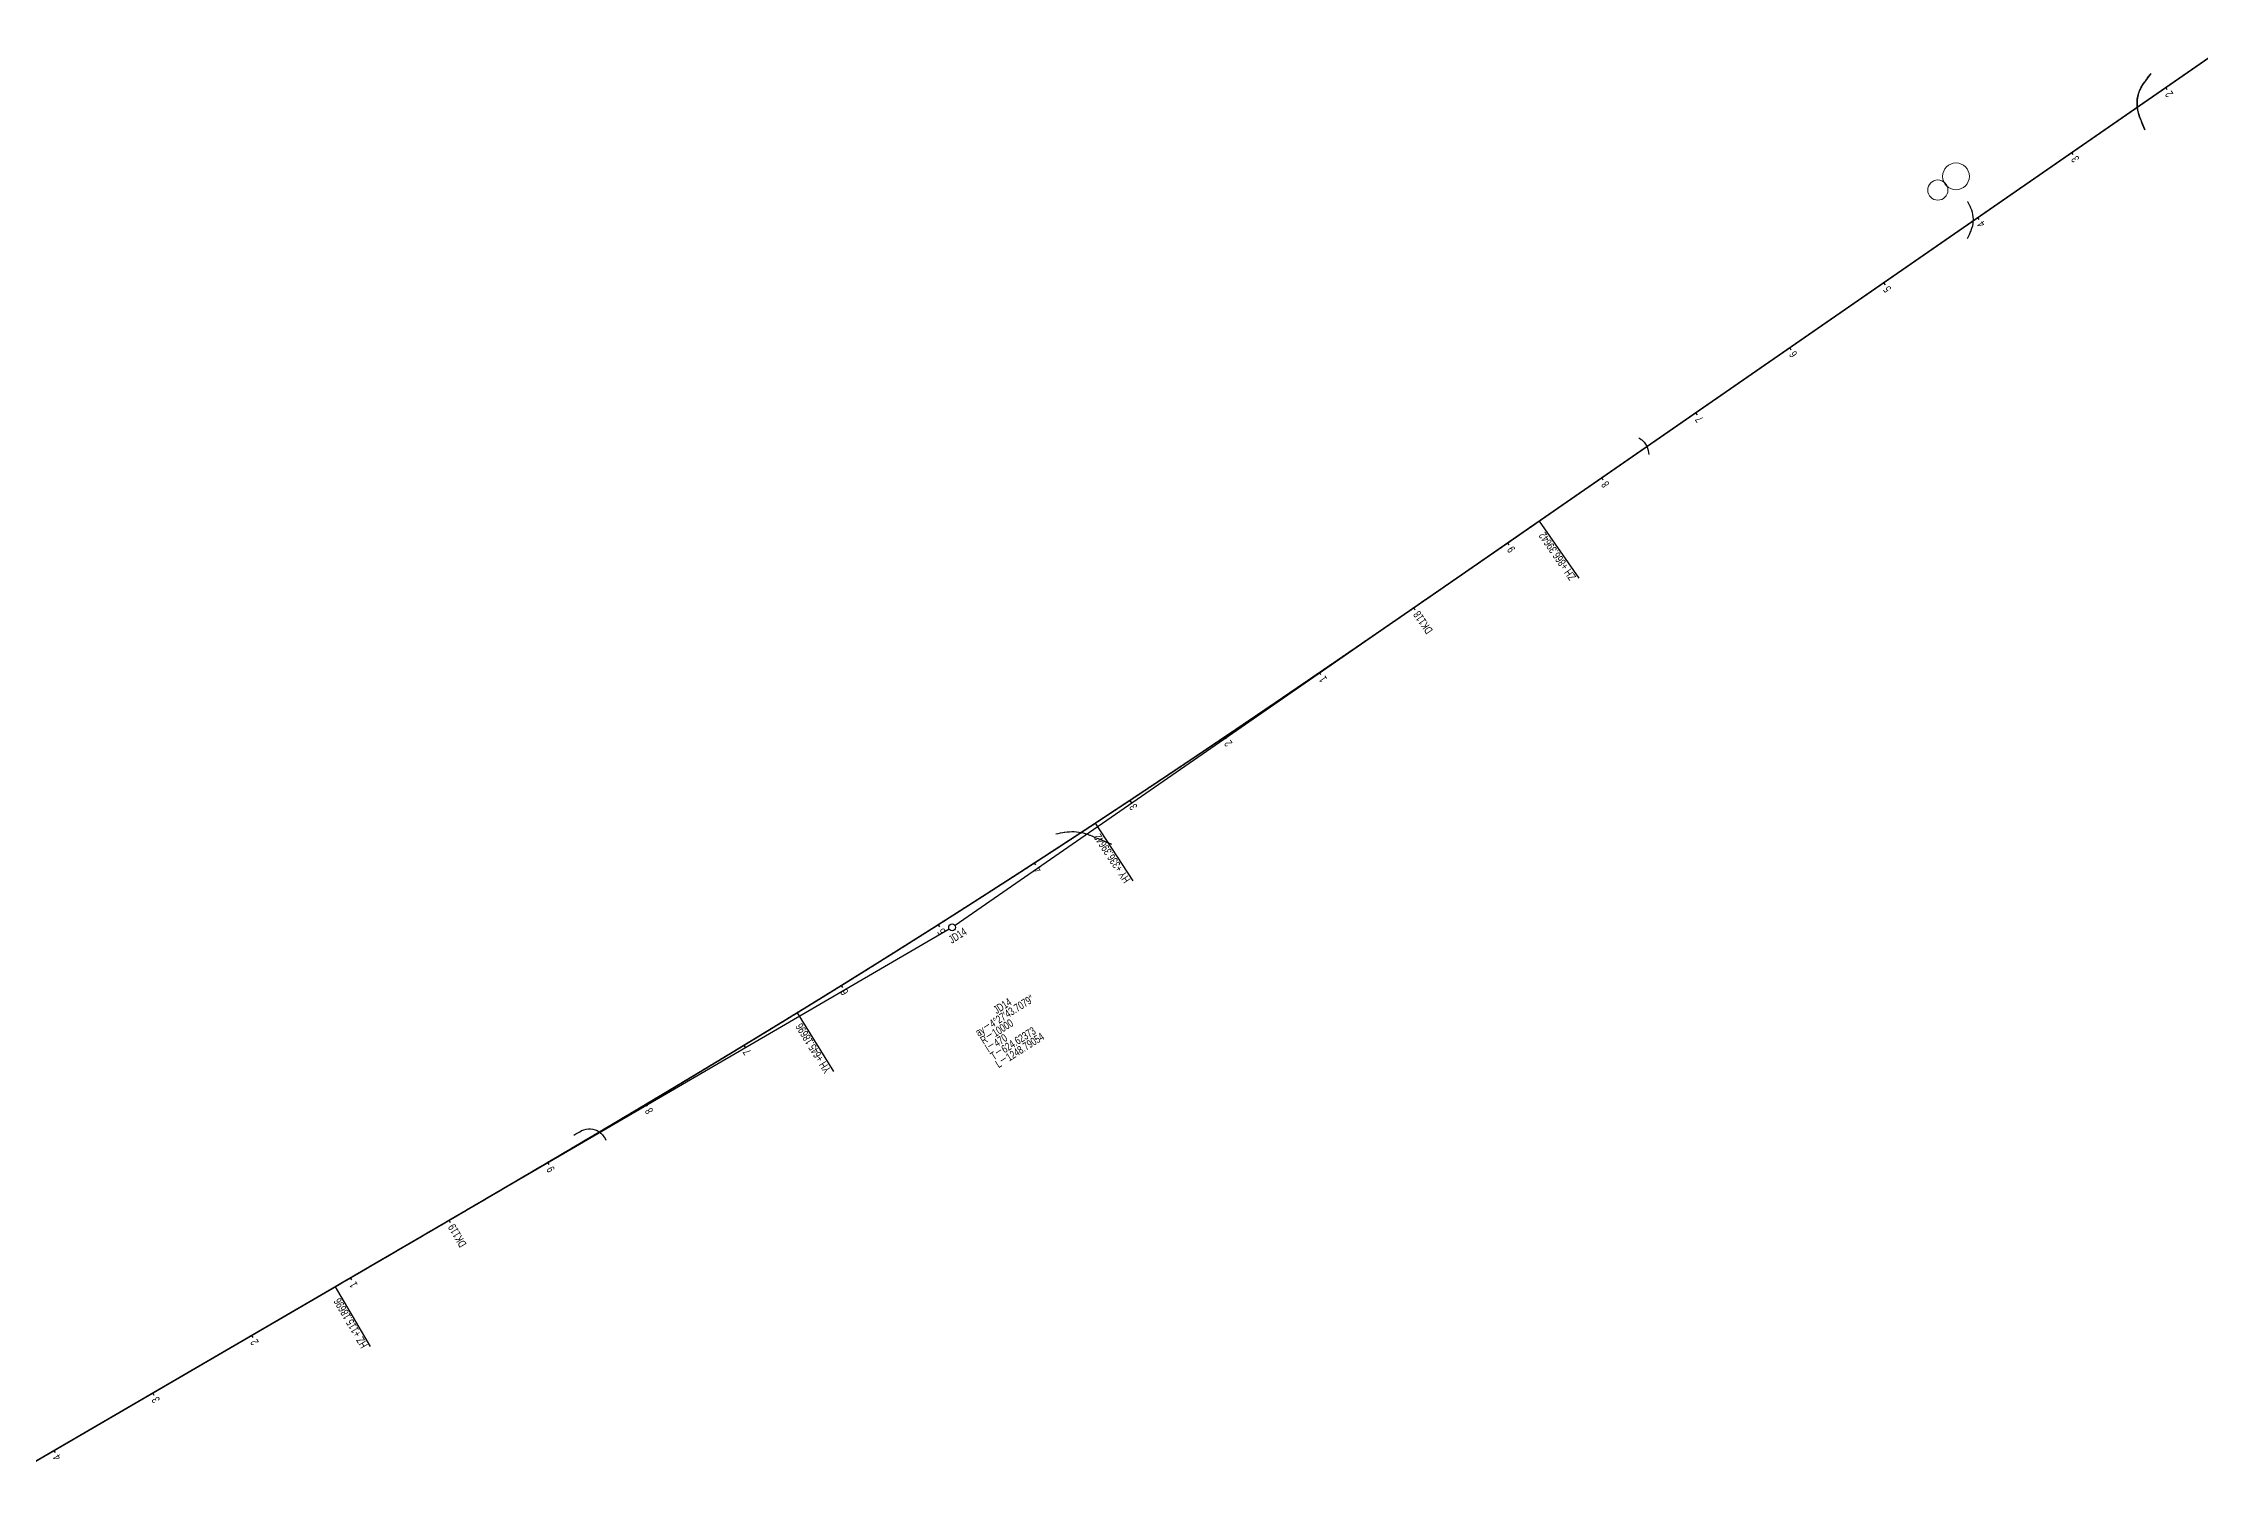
# Model space of a CAD drawing. Header units: millimetres. Extents: x 497834 to 621495, y 3353175 to 3430424.
# Drawn here: x 565589 to 567477, y 3390364 to 3391633 of the extents above; entities that cross this region are included whole.
import ezdxf

# ---------------------------------------------------------------- set-up
doc = ezdxf.new("R2010")
doc.units = ezdxf.units.MM
for name, color, linetype in [('DK改路中线', 7, 'Continuous'), ('dl3', 7, 'Continuous'), ('房屋圆', 7, 'Continuous'), ('沪乍杭打线-0.0-200.8段-施工系转设计系成果-2000坐标系-左线_中线_交点', 7, 'Continuous'), ('沪乍杭打线-0.0-200.8段-施工系转设计系成果-2000坐标系-左线_五大桩', 7, 'Continuous'), ('沪乍杭打线-0.0-200.8段-施工系转设计系成果-2000坐标系-左线_曲线资料', 7, 'Continuous'), ('沪乍杭打线-0.0-200.8段-施工系转设计系成果-2000坐标系-左线_里程', 7, 'Continuous')]:
    doc.layers.add(name, color=color, linetype=linetype)
doc.styles.add('PM_LC', font='slromans.shx', dxfattribs={"width": 0.75, "bigfont": 'hztxt.shx'})
doc.styles.add('PM_QX', font='slromans.shx', dxfattribs={"width": 0.75, "bigfont": 'hztxt.shx'})

msp = doc.modelspace()

# ---------------------------------------------------------------- linework, layer by layer
at = {"layer": 'DK改路中线', "color": 3, "linetype": 'Continuous', "ltscale": 2, "flags": 128}
msp.add_lwpolyline([(567427.2, 3391597.5), (567428, 3391598.6), (567428.4, 3391599.2), (567429.1, 3391600.2), (567429.5, 3391600.8), (567430.3, 3391601.8), (567430.7, 3391602.4), (567431.5, 3391603.5), (567431.9, 3391604), (567432.7, 3391605.1), (567433.1, 3391605.6), (567433.5, 3391606.1), (567427.2, 3391597.5, 0.256029), (567426.8, 3391597), (567426.3, 3391596.3), (567425.7, 3391595.3), (567425.3, 3391594.6), (567424.7, 3391593.6), (567424.4, 3391592.9), (567423.9, 3391591.8), (567423.6, 3391591), (567423.1, 3391589.9), (567422.9, 3391589.2), (567422.5, 3391588), (567422.3, 3391587.2), (567422, 3391586.1), (567421.9, 3391585.3), (567421.7, 3391584.1), (567421.6, 3391583.3), (567421.5, 3391582.1), (567421.4, 3391581.3), (567421.4, 3391580.1), (567421.4, 3391579.3), (567421.4, 3391578.1), (567421.5, 3391577.3), (567421.6, 3391576.1), (567421.7, 3391575.3), (567421.9, 3391574.1), (567422.1, 3391573.4), (567422.4, 3391572.2), (567422.6, 3391571.4), (567422.9, 3391570.3), (567423.2, 3391569.5), (567423.4, 3391569, -0.256029)], format="xyb", close=True, dxfattribs=at)
msp.add_lwpolyline([(567428.2, 3391556.8), (567428.1, 3391556.9), (567427.4, 3391558.6), (567427.4, 3391558.8), (567426.7, 3391560.5), (567426.6, 3391560.6), (567426, 3391562.4), (567425.9, 3391562.5), (567425.3, 3391564.2), (567425.2, 3391564.4), (567424.5, 3391566.1), (567424.5, 3391566.2), (567423.8, 3391568), (567423.7, 3391568.1), (567423.4, 3391569)], close=True, dxfattribs=at)
for points in [[(567273, 3391461.8), (567273.9, 3391463.6), (567274.7, 3391465.4), (567275.5, 3391467.2), (567275.9, 3391467.9, 0.233934), (567276.4, 3391469), (567277, 3391470.9), (567277.6, 3391472.8), (567277.9, 3391474.8), (567278.1, 3391476.8), (567278.2, 3391478.8), (567278.1, 3391480.8), (567277.8, 3391482.8), (567277.4, 3391484.7), (567276.8, 3391486.6), (567276.1, 3391488.5), (567275.3, 3391490.1), (567275.2, 3391490.3), (567274.3, 3391492.1), (567273.3, 3391493.8), (567273.1, 3391494.3)], [(566985.5, 3391287.3), (566987.2, 3391286.2), (566987.3, 3391286.1, -0.201457), (566988.8, 3391285), (566990.2, 3391283.5), (566991.4, 3391282), (566992.4, 3391280.2), (566993.1, 3391278.4), (566993.6, 3391276.4), (566993.6, 3391276.4), (566994, 3391274.5), (566994.3, 3391272.7)], [(566475.5, 3390941), (566477.5, 3390941.3), (566479.5, 3390941.7), (566481.4, 3390942), (566482.7, 3390942.3, -0.145395), (566483.4, 3390942.4), (566485.4, 3390942.7), (566487.4, 3390942.8), (566489.4, 3390942.9), (566491.4, 3390942.9), (566493.4, 3390942.8), (566495.4, 3390942.5), (566497.3, 3390942.2), (566499.3, 3390941.8), (566501.2, 3390941.3), (566503.1, 3390940.6), (566505, 3390939.9), (566505.4, 3390939.8), (566506.8, 3390939.2), (566508.7, 3390938.4), (566510.5, 3390937.6), (566512.4, 3390936.8), (566514.2, 3390936.1), (566516.1, 3390935.3), (566517.9, 3390934.5), (566519.8, 3390933.7), (566521.6, 3390933), (566523.4, 3390932.2), (566524.1, 3390931.9)], [(566053.7, 3390677.4), (566055.4, 3390678.4), (566057.2, 3390679.4), (566058.9, 3390680.3), (566060.1, 3390681, -0.405577), (566060.7, 3390681.3), (566062.5, 3390682.1), (566064.4, 3390682.6), (566066.4, 3390682.9), (566068.4, 3390682.9), (566070.4, 3390682.6), (566072.3, 3390682.1), (566074.2, 3390681.3), (566075.9, 3390680.3), (566077.4, 3390679.1), (566078.8, 3390677.6), (566080, 3390676), (566080.3, 3390675.6), (566081.1, 3390674.3), (566081.8, 3390673)]]:
    msp.add_lwpolyline(points, format="xyb", dxfattribs=at)
at = {"layer": 'dl3', "color": 3, "linetype": 'Continuous', "ltscale": 2, "const_width": 1.4, "flags": 128}
msp.add_lwpolyline([(567501.7, 3391632), (566898.4, 3391214.6), (566897.5, 3391214), (566896.7, 3391213.4), (566895.9, 3391212.9), (566895.1, 3391212.3), (566894.3, 3391211.7), (566893.4, 3391211.1), (566892.6, 3391210.6), (566891.8, 3391210), (566891, 3391209.4), (566890.1, 3391208.9), (566889.3, 3391208.3), (566888.5, 3391207.7), (566887.7, 3391207.2), (566886.9, 3391206.6), (566886, 3391206), (566885.2, 3391205.5), (566884.4, 3391204.9), (566883.6, 3391204.3), (566882.7, 3391203.7), (566881.9, 3391203.2), (566881.1, 3391202.6), (566880.3, 3391202), (566879.5, 3391201.5), (566878.6, 3391200.9), (566877.8, 3391200.3), (566877, 3391199.8), (566876.2, 3391199.2), (566875.3, 3391198.6), (566874.5, 3391198.1), (566873.7, 3391197.5), (566872.9, 3391196.9), (566872.1, 3391196.3), (566871.2, 3391195.8), (566870.4, 3391195.2), (566869.6, 3391194.6), (566868.8, 3391194.1), (566867.9, 3391193.5), (566867.1, 3391192.9), (566866.3, 3391192.4), (566865.5, 3391191.8), (566864.7, 3391191.2), (566863.8, 3391190.7), (566863, 3391190.1), (566862.2, 3391189.5), (566861.4, 3391189), (566860.5, 3391188.4), (566859.7, 3391187.8), (566858.9, 3391187.2), (566858.1, 3391186.7), (566857.3, 3391186.1), (566856.4, 3391185.5), (566855.6, 3391185), (566854.8, 3391184.4), (566854, 3391183.8), (566853.1, 3391183.3), (566852.3, 3391182.7), (566851.5, 3391182.1), (566850.7, 3391181.6), (566849.9, 3391181), (566849, 3391180.4), (566848.2, 3391179.9), (566847.4, 3391179.3), (566846.6, 3391178.7), (566845.7, 3391178.1), (566844.9, 3391177.6), (566844.1, 3391177), (566843.3, 3391176.4), (566842.4, 3391175.9), (566841.6, 3391175.3), (566840.8, 3391174.7), (566840, 3391174.2), (566839.2, 3391173.6), (566838.3, 3391173), (566837.5, 3391172.5), (566836.7, 3391171.9), (566835.9, 3391171.3), (566835, 3391170.8), (566834.2, 3391170.2), (566833.4, 3391169.6), (566832.6, 3391169.1), (566831.8, 3391168.5), (566830.9, 3391167.9), (566830.1, 3391167.3), (566829.3, 3391166.8), (566828.5, 3391166.2), (566827.6, 3391165.6), (566826.8, 3391165.1), (566826, 3391164.5), (566825.2, 3391163.9), (566824.3, 3391163.4), (566823.5, 3391162.8), (566822.7, 3391162.2), (566821.9, 3391161.7), (566821.1, 3391161.1), (566820.2, 3391160.5), (566819.4, 3391160), (566818.6, 3391159.4), (566817.8, 3391158.8), (566816.9, 3391158.3), (566816.1, 3391157.7), (566815.3, 3391157.1), (566814.5, 3391156.5), (566813.7, 3391156), (566812.8, 3391155.4), (566812, 3391154.8), (566811.2, 3391154.3), (566810.4, 3391153.7), (566809.5, 3391153.1), (566808.7, 3391152.6), (566807.9, 3391152), (566807.1, 3391151.4), (566806.2, 3391150.9), (566805.4, 3391150.3), (566804.6, 3391149.7), (566803.8, 3391149.2), (566803, 3391148.6), (566802.1, 3391148), (566801.3, 3391147.5), (566800.5, 3391146.9), (566799.7, 3391146.3), (566798.8, 3391145.8), (566798, 3391145.2), (566797.2, 3391144.6), (566796.4, 3391144.1), (566795.5, 3391143.5), (566794.7, 3391142.9), (566793.9, 3391142.4), (566793.1, 3391141.8), (566792.2, 3391141.2), (566791.4, 3391140.6), (566790.6, 3391140.1), (566789.8, 3391139.5), (566789, 3391138.9), (566788.1, 3391138.4), (566787.3, 3391137.8), (566786.5, 3391137.2), (566785.7, 3391136.7), (566784.8, 3391136.1), (566784, 3391135.5), (566783.2, 3391135), (566782.4, 3391134.4), (566781.5, 3391133.8), (566780.7, 3391133.3), (566779.9, 3391132.7), (566779.1, 3391132.1), (566778.3, 3391131.6), (566777.4, 3391131), (566776.6, 3391130.4), (566775.8, 3391129.9), (566775, 3391129.3), (566774.1, 3391128.7), (566773.3, 3391128.2), (566772.5, 3391127.6), (566771.7, 3391127), (566770.8, 3391126.5), (566770, 3391125.9), (566769.2, 3391125.3), (566768.4, 3391124.8), (566767.5, 3391124.2), (566766.7, 3391123.6), (566765.9, 3391123.1), (566765.1, 3391122.5), (566764.2, 3391121.9), (566763.4, 3391121.4), (566762.6, 3391120.8), (566761.8, 3391120.2), (566761, 3391119.7), (566760.1, 3391119.1), (566759.3, 3391118.5), (566758.5, 3391118), (566757.7, 3391117.4), (566756.8, 3391116.8), (566756, 3391116.3), (566755.2, 3391115.7), (566754.4, 3391115.1), (566753.5, 3391114.6), (566752.7, 3391114), (566751.9, 3391113.4), (566751.1, 3391112.9), (566750.2, 3391112.3), (566749.4, 3391111.7), (566748.6, 3391111.2), (566747.8, 3391110.6), (566746.9, 3391110), (566746.1, 3391109.5), (566745.3, 3391108.9), (566744.5, 3391108.3), (566743.6, 3391107.8), (566742.8, 3391107.2), (566742, 3391106.6), (566741.2, 3391106.1), (566740.3, 3391105.5), (566739.5, 3391104.9), (566738.7, 3391104.4), (566737.9, 3391103.8), (566737, 3391103.2), (566736.2, 3391102.7), (566735.4, 3391102.1), (566734.6, 3391101.6), (566733.7, 3391101), (566732.9, 3391100.4), (566732.1, 3391099.9), (566731.3, 3391099.3), (566730.4, 3391098.7), (566729.6, 3391098.2), (566728.8, 3391097.6), (566728, 3391097), (566727.1, 3391096.5), (566726.3, 3391095.9), (566725.5, 3391095.3), (566724.7, 3391094.8), (566723.8, 3391094.2), (566723, 3391093.6), (566722.2, 3391093.1), (566721.4, 3391092.5), (566720.5, 3391091.9), (566719.7, 3391091.4), (566718.9, 3391090.8), (566718.1, 3391090.2), (566717.2, 3391089.7), (566716.4, 3391089.1), (566715.6, 3391088.6), (566714.8, 3391088), (566713.9, 3391087.4), (566713.1, 3391086.9), (566712.3, 3391086.3), (566711.5, 3391085.7), (566710.6, 3391085.2), (566709.8, 3391084.6), (566709, 3391084), (566708.2, 3391083.5), (566707.3, 3391082.9), (566706.5, 3391082.3), (566705.7, 3391081.8), (566704.9, 3391081.2), (566704, 3391080.7), (566703.2, 3391080.1), (566702.4, 3391079.5), (566701.6, 3391079), (566700.7, 3391078.4), (566699.9, 3391077.8), (566699.1, 3391077.3), (566698.3, 3391076.7), (566697.4, 3391076.1), (566696.6, 3391075.6), (566695.8, 3391075), (566695, 3391074.4), (566694.1, 3391073.9), (566693.3, 3391073.3), (566692.5, 3391072.8), (566691.7, 3391072.2), (566690.8, 3391071.6), (566690, 3391071.1), (566689.2, 3391070.5), (566688.3, 3391069.9), (566687.5, 3391069.4), (566686.7, 3391068.8), (566685.9, 3391068.2), (566685, 3391067.7), (566684.2, 3391067.1), (566683.4, 3391066.6), (566682.6, 3391066), (566681.7, 3391065.4), (566680.9, 3391064.9), (566680.1, 3391064.3), (566679.3, 3391063.7), (566678.4, 3391063.2), (566677.6, 3391062.6), (566676.8, 3391062.1), (566676, 3391061.5), (566675.1, 3391060.9), (566674.3, 3391060.4), (566673.5, 3391059.8), (566672.6, 3391059.2), (566671.8, 3391058.7), (566671, 3391058.1), (566670.2, 3391057.6), (566669.3, 3391057), (566668.5, 3391056.4), (566667.7, 3391055.9), (566666.9, 3391055.3), (566666, 3391054.7), (566665.2, 3391054.2), (566664.4, 3391053.6), (566663.5, 3391053.1), (566662.7, 3391052.5), (566661.9, 3391051.9), (566661.1, 3391051.4), (566660.2, 3391050.8), (566659.4, 3391050.3), (566658.6, 3391049.7), (566657.8, 3391049.1), (566656.9, 3391048.6), (566656.1, 3391048), (566655.3, 3391047.4), (566654.4, 3391046.9), (566653.6, 3391046.3), (566652.8, 3391045.8), (566652, 3391045.2), (566651.1, 3391044.6), (566650.3, 3391044.1), (566649.5, 3391043.5), (566648.7, 3391043), (566647.8, 3391042.4), (566647, 3391041.8), (566646.2, 3391041.3), (566645.3, 3391040.7), (566644.5, 3391040.1), (566643.7, 3391039.6), (566642.9, 3391039), (566642, 3391038.5), (566641.2, 3391037.9), (566640.4, 3391037.3), (566639.5, 3391036.8), (566638.7, 3391036.2), (566637.9, 3391035.7), (566637.1, 3391035.1), (566636.2, 3391034.5), (566635.4, 3391034), (566634.6, 3391033.4), (566633.7, 3391032.9), (566632.9, 3391032.3), (566632.1, 3391031.7), (566631.3, 3391031.2), (566630.4, 3391030.6), (566629.6, 3391030.1), (566628.8, 3391029.5), (566627.9, 3391028.9), (566627.1, 3391028.4), (566626.3, 3391027.8), (566625.5, 3391027.3), (566624.6, 3391026.7), (566623.8, 3391026.1), (566623, 3391025.6), (566622.1, 3391025), (566621.3, 3391024.5), (566620.5, 3391023.9), (566619.7, 3391023.4), (566618.8, 3391022.8), (566618, 3391022.2), (566617.2, 3391021.7), (566616.3, 3391021.1), (566615.5, 3391020.6), (566614.7, 3391020), (566613.8, 3391019.4), (566613, 3391018.9), (566612.2, 3391018.3), (566611.4, 3391017.8), (566610.5, 3391017.2), (566609.7, 3391016.7), (566608.9, 3391016.1), (566608, 3391015.5), (566607.2, 3391015), (566606.4, 3391014.4), (566605.6, 3391013.9), (566604.7, 3391013.3), (566603.9, 3391012.7), (566603.1, 3391012.2), (566602.2, 3391011.6), (566601.4, 3391011.1), (566600.6, 3391010.5), (566599.7, 3391010), (566598.9, 3391009.4), (566598.1, 3391008.8), (566597.3, 3391008.3), (566596.4, 3391007.7), (566595.6, 3391007.2), (566594.8, 3391006.6), (566593.9, 3391006.1), (566593.1, 3391005.5), (566592.3, 3391004.9), (566591.4, 3391004.4), (566590.6, 3391003.8), (566589.8, 3391003.3), (566588.9, 3391002.7), (566588.1, 3391002.2), (566587.3, 3391001.6), (566586.5, 3391001), (566585.6, 3391000.5), (566584.8, 3390999.9), (566584, 3390999.4), (566583.1, 3390998.8), (566582.3, 3390998.3), (566581.5, 3390997.7), (566580.6, 3390997.2), (566579.8, 3390996.6), (566579, 3390996), (566578.1, 3390995.5), (566577.3, 3390994.9), (566576.5, 3390994.4), (566575.6, 3390993.8), (566574.8, 3390993.3), (566574, 3390992.7), (566573.2, 3390992.1), (566572.3, 3390991.6), (566571.5, 3390991), (566570.7, 3390990.5), (566569.8, 3390989.9), (566569, 3390989.4), (566568.2, 3390988.8), (566567.3, 3390988.3), (566566.5, 3390987.7), (566565.7, 3390987.2), (566564.8, 3390986.6), (566564, 3390986), (566563.2, 3390985.5), (566562.3, 3390984.9), (566561.5, 3390984.4), (566560.7, 3390983.8), (566559.8, 3390983.3), (566559, 3390982.7), (566558.2, 3390982.2), (566557.3, 3390981.6), (566556.5, 3390981.1), (566555.7, 3390980.5), (566554.8, 3390979.9), (566554, 3390979.4), (566553.2, 3390978.8), (566552.3, 3390978.3), (566551.5, 3390977.7), (566550.7, 3390977.2), (566549.9, 3390976.6), (566549, 3390976.1), (566548.2, 3390975.5), (566547.4, 3390975), (566546.5, 3390974.4), (566545.7, 3390973.9), (566544.9, 3390973.3), (566544, 3390972.8), (566543.2, 3390972.2), (566542.4, 3390971.6), (566541.5, 3390971.1), (566540.7, 3390970.5), (566539.9, 3390970), (566539, 3390969.4), (566538.2, 3390968.9), (566537.4, 3390968.3), (566536.5, 3390967.8), (566535.7, 3390967.2), (566534.8, 3390966.7), (566534, 3390966.1), (566533.2, 3390965.6), (566532.3, 3390965), (566531.5, 3390964.5), (566530.7, 3390963.9), (566529.8, 3390963.4), (566529, 3390962.8), (566528.2, 3390962.3), (566527.3, 3390961.7), (566526.5, 3390961.2), (566525.7, 3390960.6), (566524.8, 3390960.1), (566524, 3390959.5), (566523.2, 3390959), (566522.3, 3390958.4), (566521.5, 3390957.9), (566520.7, 3390957.3), (566519.8, 3390956.8), (566519, 3390956.2), (566518.2, 3390955.7), (566517.3, 3390955.1), (566516.5, 3390954.6), (566515.7, 3390954), (566514.8, 3390953.5), (566514, 3390952.9), (566513.2, 3390952.4), (566512.3, 3390951.8), (566511.5, 3390951.3), (566510.6, 3390950.7), (566509.8, 3390950.2, -0.00772), (566509, 3390949.6), (566508.1, 3390949), (566507.3, 3390948.5), (566506.5, 3390947.9), (566505.6, 3390947.4), (566505.6, 3390947.4), (566504.8, 3390946.9), (566504, 3390946.3), (566503.1, 3390945.8), (566502.3, 3390945.2), (566501.5, 3390944.7), (566501.5, 3390944.7), (566500.6, 3390944.1), (566499.8, 3390943.6), (566498.9, 3390943), (566498.1, 3390942.5), (566497.3, 3390941.9), (566497.3, 3390941.9), (566496.4, 3390941.4), (566495.6, 3390940.8), (566494.8, 3390940.3), (566493.9, 3390939.7), (566493.1, 3390939.2), (566493.1, 3390939.2), (566492.3, 3390938.6), (566491.4, 3390938.1), (566490.6, 3390937.5), (566489.7, 3390937), (566488.9, 3390936.4), (566488.9, 3390936.4), (566488.1, 3390935.9), (566487.2, 3390935.3), (566486.4, 3390934.8), (566485.6, 3390934.3), (566484.7, 3390933.7), (566484.7, 3390933.7), (566483.9, 3390933.2), (566483, 3390932.6), (566482.2, 3390932.1), (566481.4, 3390931.5), (566480.5, 3390931), (566480.5, 3390931), (566479.7, 3390930.4), (566478.9, 3390929.9), (566478, 3390929.3), (566477.2, 3390928.8), (566476.3, 3390928.2), (566476.3, 3390928.2), (566475.5, 3390927.7), (566474.7, 3390927.1), (566473.8, 3390926.6), (566473, 3390926.1), (566472.2, 3390925.5), (566472.2, 3390925.5), (566471.3, 3390925), (566470.5, 3390924.4), (566469.6, 3390923.9), (566468.8, 3390923.3), (566468, 3390922.8), (566468, 3390922.8), (566467.1, 3390922.2), (566466.3, 3390921.7), (566465.5, 3390921.1), (566464.6, 3390920.6), (566463.8, 3390920.1), (566463.8, 3390920.1), (566462.9, 3390919.5), (566462.1, 3390919), (566461.3, 3390918.4), (566460.4, 3390917.9), (566459.6, 3390917.3), (566459.6, 3390917.3), (566458.7, 3390916.8), (566457.9, 3390916.2), (566457.1, 3390915.7), (566456.2, 3390915.2), (566455.4, 3390914.6), (566455.4, 3390914.6), (566454.5, 3390914.1), (566453.7, 3390913.5), (566452.9, 3390913), (566452, 3390912.4), (566451.2, 3390911.9), (566451.2, 3390911.9), (566450.4, 3390911.3), (566449.5, 3390910.8), (566448.7, 3390910.3), (566447.8, 3390909.7), (566447, 3390909.2), (566447, 3390909.2), (566446.2, 3390908.6), (566445.3, 3390908.1), (566444.5, 3390907.5), (566443.6, 3390907), (566442.8, 3390906.5), (566442.8, 3390906.5), (566442, 3390905.9), (566441.1, 3390905.4), (566440.3, 3390904.8), (566439.4, 3390904.3), (566438.6, 3390903.7), (566438.6, 3390903.7), (566437.8, 3390903.2), (566436.9, 3390902.7), (566436.1, 3390902.1), (566435.2, 3390901.6), (566434.4, 3390901), (566434.4, 3390901), (566433.6, 3390900.5), (566432.7, 3390900), (566431.9, 3390899.4), (566431, 3390898.9), (566430.2, 3390898.3), (566430.2, 3390898.3), (566429.4, 3390897.8), (566428.5, 3390897.2), (566427.7, 3390896.7), (566426.8, 3390896.2), (566426, 3390895.6), (566426, 3390895.6), (566425.1, 3390895.1), (566424.3, 3390894.5), (566423.5, 3390894), (566422.6, 3390893.5), (566421.8, 3390892.9), (566421.8, 3390892.9), (566420.9, 3390892.4), (566420.1, 3390891.8), (566419.3, 3390891.3), (566418.4, 3390890.8), (566417.6, 3390890.2), (566417.6, 3390890.2), (566416.7, 3390889.7), (566415.9, 3390889.1), (566415.1, 3390888.6), (566414.2, 3390888.1), (566413.4, 3390887.5), (566413.4, 3390887.5), (566412.5, 3390887), (566411.7, 3390886.4), (566410.8, 3390885.9), (566410, 3390885.4), (566409.2, 3390884.8), (566409.2, 3390884.8), (566408.3, 3390884.3), (566407.5, 3390883.7), (566406.6, 3390883.2), (566405.8, 3390882.7), (566405, 3390882.1), (566405, 3390882.1), (566404.1, 3390881.6), (566403.3, 3390881), (566402.4, 3390880.5), (566401.6, 3390880), (566400.7, 3390879.4), (566400.7, 3390879.4), (566399.9, 3390878.9), (566399.1, 3390878.3), (566398.2, 3390877.8), (566397.4, 3390877.3), (566396.5, 3390876.7), (566396.5, 3390876.7), (566395.7, 3390876.2), (566394.8, 3390875.7), (566394, 3390875.1), (566393.2, 3390874.6), (566392.3, 3390874), (566392.3, 3390874), (566391.5, 3390873.5), (566390.6, 3390873), (566389.8, 3390872.4), (566388.9, 3390871.9), (566388.1, 3390871.4), (566388.1, 3390871.4), (566387.3, 3390870.8), (566386.4, 3390870.3), (566385.6, 3390869.7), (566384.7, 3390869.2), (566383.9, 3390868.7), (566383.9, 3390868.7), (566383, 3390868.1), (566382.2, 3390867.6), (566381.3, 3390867.1), (566380.5, 3390866.5), (566379.7, 3390866), (566379.7, 3390866), (566378.8, 3390865.4), (566378, 3390864.9), (566377.1, 3390864.4), (566376.3, 3390863.8), (566375.4, 3390863.3), (566375.4, 3390863.3), (566374.6, 3390862.8), (566373.7, 3390862.2), (566372.9, 3390861.7), (566372.1, 3390861.2), (566371.2, 3390860.6), (566371.2, 3390860.6), (566370.4, 3390860.1), (566369.5, 3390859.5), (566368.7, 3390859), (566367.8, 3390858.5), (566367, 3390857.9), (566367, 3390857.9), (566366.1, 3390857.4), (566365.3, 3390856.9), (566364.5, 3390856.3), (566363.6, 3390855.8), (566362.8, 3390855.3), (566362.8, 3390855.3), (566361.9, 3390854.7), (566361.1, 3390854.2), (566360.2, 3390853.7), (566359.4, 3390853.1), (566358.5, 3390852.6), (566358.5, 3390852.6), (566357.7, 3390852.1), (566356.9, 3390851.5), (566356, 3390851), (566355.2, 3390850.5), (566354.3, 3390849.9), (566354.3, 3390849.9), (566353.5, 3390849.4), (566352.6, 3390848.9), (566351.8, 3390848.3), (566350.9, 3390847.8), (566350.1, 3390847.3), (566350.1, 3390847.3), (566349.2, 3390846.7), (566348.4, 3390846.2), (566347.6, 3390845.7), (566346.7, 3390845.1), (566345.9, 3390844.6), (566345.9, 3390844.6), (566345, 3390844.1), (566344.2, 3390843.5), (566343.3, 3390843), (566342.5, 3390842.5), (566341.6, 3390841.9), (566341.6, 3390841.9), (566340.8, 3390841.4), (566339.9, 3390840.9), (566339.1, 3390840.3), (566338.2, 3390839.8), (566337.4, 3390839.3), (566337.4, 3390839.3), (566336.6, 3390838.7), (566335.7, 3390838.2), (566334.9, 3390837.7), (566334, 3390837.1), (566333.2, 3390836.6), (566333.2, 3390836.6), (566332.3, 3390836.1), (566331.5, 3390835.5), (566330.6, 3390835), (566329.8, 3390834.5), (566328.9, 3390833.9), (566328.9, 3390833.9), (566328.1, 3390833.4), (566327.2, 3390832.9), (566326.4, 3390832.3), (566325.5, 3390831.8), (566324.7, 3390831.3), (566324.7, 3390831.3), (566323.8, 3390830.8), (566323, 3390830.2), (566322.2, 3390829.7), (566321.3, 3390829.2), (566320.5, 3390828.6), (566320.5, 3390828.6), (566319.6, 3390828.1), (566318.8, 3390827.6), (566317.9, 3390827), (566317.1, 3390826.5), (566316.2, 3390826), (566316.2, 3390826), (566315.4, 3390825.4), (566314.5, 3390824.9), (566313.7, 3390824.4), (566312.8, 3390823.9), (566312, 3390823.3), (566312, 3390823.3), (566311.1, 3390822.8), (566310.3, 3390822.3), (566309.4, 3390821.7), (566308.6, 3390821.2), (566307.7, 3390820.7), (566307.7, 3390820.7), (566306.9, 3390820.2), (566306, 3390819.6), (566305.2, 3390819.1), (566304.3, 3390818.6), (566303.5, 3390818), (566303.5, 3390818), (566302.6, 3390817.5), (566301.8, 3390817), (566300.9, 3390816.4), (566300.1, 3390815.9), (566299.2, 3390815.4), (566299.2, 3390815.4), (566298.4, 3390814.9), (566297.6, 3390814.3), (566296.7, 3390813.8), (566295.9, 3390813.3), (566295, 3390812.8), (566295, 3390812.8), (566294.2, 3390812.2), (566293.3, 3390811.7), (566292.5, 3390811.2), (566291.6, 3390810.6), (566290.8, 3390810.1), (566290.8, 3390810.1), (566289.9, 3390809.6), (566289.1, 3390809.1), (566288.2, 3390808.5), (566287.4, 3390808), (566286.5, 3390807.5), (566286.5, 3390807.5), (566285.7, 3390806.9), (566284.8, 3390806.4), (566284, 3390805.9), (566283.1, 3390805.4), (566282.3, 3390804.8), (566282.3, 3390804.8), (566281.4, 3390804.3), (566280.6, 3390803.8), (566279.7, 3390803.3), (566278.9, 3390802.7), (566278, 3390802.2), (566278, 3390802.2), (566277.2, 3390801.7), (566276.3, 3390801.2), (566275.5, 3390800.6), (566274.6, 3390800.1), (566273.8, 3390799.6), (566273.8, 3390799.6), (566272.9, 3390799), (566272.1, 3390798.5), (566271.2, 3390798), (566270.4, 3390797.5), (566269.5, 3390796.9), (566269.5, 3390796.9), (566268.7, 3390796.4), (566267.8, 3390795.9), (566267, 3390795.4), (566266.1, 3390794.8), (566265.2, 3390794.3), (566265.2, 3390794.3), (566264.4, 3390793.8), (566263.5, 3390793.3), (566262.7, 3390792.7), (566261.8, 3390792.2), (566261, 3390791.7), (566261, 3390791.7), (566260.1, 3390791.2), (566259.3, 3390790.6), (566258.4, 3390790.1), (566257.6, 3390789.6), (566256.7, 3390789.1), (566256.7, 3390789.1), (566255.9, 3390788.5), (566255, 3390788), (566254.2, 3390787.5), (566253.3, 3390787), (566252.5, 3390786.5), (566252.5, 3390786.5), (566251.6, 3390785.9), (566250.8, 3390785.4), (566249.9, 3390784.9), (566249.2, 3390784.5), (566248.4, 3390783.9), (566247.5, 3390783.4), (566246.7, 3390782.9), (566245.8, 3390782.4), (566245, 3390781.9), (566244.1, 3390781.3), (566243.3, 3390780.8), (566242.4, 3390780.3), (566241.6, 3390779.8), (566240.7, 3390779.2), (566239.9, 3390778.7), (566239, 3390778.2), (566238.2, 3390777.7), (566237.3, 3390777.1), (566236.5, 3390776.6), (566235.6, 3390776.1), (566234.8, 3390775.6), (566233.9, 3390775.1), (566233.1, 3390774.5), (566232.2, 3390774), (566231.3, 3390773.5), (566230.5, 3390773), (566229.6, 3390772.5), (566228.8, 3390771.9), (566227.9, 3390771.4), (566227.1, 3390770.9), (566226.2, 3390770.4), (566225.4, 3390769.8), (566224.5, 3390769.3), (566223.7, 3390768.8), (566222.8, 3390768.3), (566222, 3390767.8), (566221.1, 3390767.2), (566220.2, 3390766.7), (566219.4, 3390766.2), (566218.5, 3390765.7), (566217.7, 3390765.2), (566216.8, 3390764.6), (566216, 3390764.1), (566215.1, 3390763.6), (566214.3, 3390763.1), (566213.4, 3390762.6), (566212.6, 3390762), (566211.7, 3390761.5), (566210.9, 3390761), (566210, 3390760.5), (566209.1, 3390760), (566208.3, 3390759.4), (566207.4, 3390758.9), (566206.6, 3390758.4), (566205.7, 3390757.9), (566204.9, 3390757.4), (566204, 3390756.8), (566203.2, 3390756.3), (566202.3, 3390755.8), (566201.5, 3390755.3), (566200.6, 3390754.8), (566199.7, 3390754.2), (566198.9, 3390753.7), (566198, 3390753.2), (566197.2, 3390752.7), (566196.3, 3390752.2), (566195.5, 3390751.7), (566194.6, 3390751.1), (566193.8, 3390750.6), (566192.9, 3390750.1), (566192.1, 3390749.6), (566191.2, 3390749.1), (566190.3, 3390748.5), (566189.5, 3390748), (566188.6, 3390747.5), (566187.8, 3390747), (566186.9, 3390746.5), (566186.1, 3390746), (566185.2, 3390745.4), (566184.4, 3390744.9), (566183.5, 3390744.4), (566182.6, 3390743.9), (566181.8, 3390743.4), (566180.9, 3390742.8), (566180.1, 3390742.3), (566179.2, 3390741.8), (566178.4, 3390741.3), (566177.5, 3390740.8), (566176.6, 3390740.3), (566175.8, 3390739.7), (566174.9, 3390739.2), (566174.1, 3390738.7), (566173.2, 3390738.2), (566172.4, 3390737.7), (566171.5, 3390737.2), (566170.7, 3390736.6), (566169.8, 3390736.1), (566168.9, 3390735.6), (566168.1, 3390735.1), (566167.2, 3390734.6), (566166.4, 3390734.1), (566165.5, 3390733.5), (566164.7, 3390733), (566163.8, 3390732.5), (566162.9, 3390732), (566162.1, 3390731.5), (566161.2, 3390731), (566160.4, 3390730.5), (566159.5, 3390729.9), (566158.7, 3390729.4), (566157.8, 3390728.9), (566156.9, 3390728.4), (566156.1, 3390727.9), (566155.2, 3390727.4), (566154.4, 3390726.8), (566153.5, 3390726.3), (566152.7, 3390725.8), (566151.8, 3390725.3), (566150.9, 3390724.8), (566150.1, 3390724.3), (566149.2, 3390723.8), (566148.4, 3390723.2), (566147.5, 3390722.7), (566146.7, 3390722.2), (566145.8, 3390721.7), (566144.9, 3390721.2), (566144.1, 3390720.7), (566143.2, 3390720.2), (566142.4, 3390719.6), (566141.5, 3390719.1), (566140.7, 3390718.6), (566139.8, 3390718.1), (566138.9, 3390717.6), (566138.1, 3390717.1), (566137.2, 3390716.6), (566136.4, 3390716), (566135.5, 3390715.5), (566134.7, 3390715), (566133.8, 3390714.5), (566132.9, 3390714), (566132.1, 3390713.5), (566131.2, 3390713), (566130.4, 3390712.4), (566129.5, 3390711.9), (566128.6, 3390711.4), (566127.8, 3390710.9), (566126.9, 3390710.4), (566126.1, 3390709.9), (566125.2, 3390709.4), (566124.4, 3390708.9), (566123.5, 3390708.3), (566122.6, 3390707.8), (566121.8, 3390707.3), (566120.9, 3390706.8), (566120.1, 3390706.3), (566119.2, 3390705.8), (566118.3, 3390705.3), (566117.5, 3390704.8), (566116.6, 3390704.2), (566115.8, 3390703.7), (566114.9, 3390703.2), (566114.1, 3390702.7), (566113.2, 3390702.2), (566112.3, 3390701.7), (566111.5, 3390701.2), (566110.6, 3390700.7), (566109.8, 3390700.1), (566108.9, 3390699.6), (566108, 3390699.1), (566107.2, 3390698.6), (566106.3, 3390698.1), (566105.5, 3390697.6), (566104.6, 3390697.1), (566103.7, 3390696.6), (566102.9, 3390696), (566102, 3390695.5), (566101.2, 3390695), (566100.3, 3390694.5), (566099.4, 3390694), (566098.6, 3390693.5), (566097.7, 3390693), (566096.9, 3390692.5), (566096, 3390692), (566095.1, 3390691.4), (566094.3, 3390690.9), (566093.4, 3390690.4), (566092.6, 3390689.9), (566091.7, 3390689.4), (566090.9, 3390688.9), (566090, 3390688.4), (566089.1, 3390687.9), (566088.3, 3390687.4), (566087.4, 3390686.9), (566086.6, 3390686.3), (566085.7, 3390685.8), (566084.8, 3390685.3), (566084, 3390684.8), (566083.1, 3390684.3), (566082.3, 3390683.8), (566081.4, 3390683.3), (566080.5, 3390682.8), (566079.7, 3390682.3), (566078.8, 3390681.7), (566078, 3390681.2), (566077.1, 3390680.7), (566076.2, 3390680.2), (566075.4, 3390679.7), (566074.5, 3390679.2), (566073.7, 3390678.7), (566072.8, 3390678.2), (566071.9, 3390677.7), (566071.1, 3390677.2), (566070.2, 3390676.6), (566069.3, 3390676.1), (566068.5, 3390675.6), (566067.6, 3390675.1), (566066.8, 3390674.6), (566065.9, 3390674.1), (566065, 3390673.6), (566064.2, 3390673.1), (566063.3, 3390672.6), (566062.5, 3390672.1), (566061.6, 3390671.6), (566060.7, 3390671), (566059.9, 3390670.5), (566059, 3390670), (566058.2, 3390669.5), (566057.3, 3390669), (566056.4, 3390668.5), (566055.6, 3390668), (566054.7, 3390667.5), (566053.9, 3390667), (566053, 3390666.5), (566052.1, 3390666), (566051.3, 3390665.4), (566050.4, 3390664.9), (566049.6, 3390664.4), (566048.7, 3390663.9), (566047.8, 3390663.4), (566047, 3390662.9), (566046.1, 3390662.4), (566045.2, 3390661.9), (566044.4, 3390661.4), (566043.5, 3390660.9), (566042.7, 3390660.4), (566041.8, 3390659.9), (566040.9, 3390659.3), (566040.1, 3390658.8), (566039.2, 3390658.3), (566038.4, 3390657.8), (566037.5, 3390657.3), (566036.6, 3390656.8), (566035.8, 3390656.3), (566034.9, 3390655.8), (566034, 3390655.3), (566033.2, 3390654.8), (566032.3, 3390654.3), (566031.5, 3390653.8), (566030.6, 3390653.3), (566029.7, 3390652.7), (566028.9, 3390652.2), (566028, 3390651.7), (566027.2, 3390651.2), (566026.3, 3390650.7), (566025.4, 3390650.2), (566024.6, 3390649.7), (566023.7, 3390649.2), (566022.8, 3390648.7), (566022, 3390648.2), (566021.1, 3390647.7), (566020.3, 3390647.2), (566019.4, 3390646.7), (566018.5, 3390646.2), (566017.7, 3390645.6), (566016.8, 3390645.1), (566016, 3390644.6), (566015.1, 3390644.1), (566014.2, 3390643.6), (566013.4, 3390643.1), (566012.5, 3390642.6), (566011.6, 3390642.1), (566010.8, 3390641.6), (566009.9, 3390641.1), (566009.1, 3390640.6), (566008.2, 3390640.1), (566007.3, 3390639.6), (566006.5, 3390639.1), (566005.6, 3390638.6), (566004.7, 3390638), (566003.9, 3390637.5), (566003, 3390637), (566002.2, 3390636.5), (566001.3, 3390636), (566000.4, 3390635.5), (565999.6, 3390635), (565998.7, 3390634.5), (565997.8, 3390634), (565997, 3390633.5), (565996.1, 3390633), (565995.3, 3390632.5), (565994.4, 3390632), (565993.5, 3390631.5), (565992.7, 3390631), (565991.8, 3390630.5), (565990.9, 3390629.9), (565990.1, 3390629.4), (565989.2, 3390628.9), (565988.4, 3390628.4), (565987.5, 3390627.9), (565986.6, 3390627.4), (565985.8, 3390626.9), (565984.9, 3390626.4), (565984, 3390625.9), (565983.2, 3390625.4), (565982.3, 3390624.9), (565981.5, 3390624.4), (565980.6, 3390623.9), (565979.7, 3390623.4), (565978.9, 3390622.9), (565978, 3390622.4), (565977.1, 3390621.9), (565976.3, 3390621.3), (565975.4, 3390620.8), (565974.6, 3390620.3), (565973.7, 3390619.8), (565972.8, 3390619.3), (565972, 3390618.8), (565971.1, 3390618.3), (565970.2, 3390617.8), (565969.4, 3390617.3), (565968.5, 3390616.8), (565967.6, 3390616.3), (565966.8, 3390615.8), (565965.9, 3390615.3), (565965.1, 3390614.8), (565964.2, 3390614.3), (565963.3, 3390613.8), (565962.5, 3390613.3), (565961.6, 3390612.8), (565960.7, 3390612.3), (565959.9, 3390611.8), (565959, 3390611.2), (565958.2, 3390610.7), (565957.3, 3390610.2), (565956.4, 3390609.7), (565955.6, 3390609.2), (565954.7, 3390608.7), (565953.8, 3390608.2), (565953, 3390607.7), (565952.1, 3390607.2), (565951.2, 3390606.7), (565950.4, 3390606.2), (565949.5, 3390605.7), (565948.7, 3390605.2), (565947.8, 3390604.7), (565946.9, 3390604.2), (565946.1, 3390603.7), (565945.2, 3390603.2), (565944.3, 3390602.7), (565943.5, 3390602.2), (565942.6, 3390601.7), (565941.8, 3390601.2), (565940.9, 3390600.6), (565940, 3390600.1), (565939.2, 3390599.6), (565938.3, 3390599.1), (565937.4, 3390598.6), (565936.6, 3390598.1), (565935.7, 3390597.6), (565934.8, 3390597.1), (565934, 3390596.6), (565933.1, 3390596.1), (565932.3, 3390595.6), (565931.4, 3390595.1), (565930.5, 3390594.6), (565929.7, 3390594.1), (565928.8, 3390593.6), (565927.9, 3390593.1), (565927.1, 3390592.6), (565926.2, 3390592.1), (565925.3, 3390591.6), (565924.5, 3390591.1), (565923.6, 3390590.6), (565922.8, 3390590.1), (565921.9, 3390589.6), (565921, 3390589), (565920.2, 3390588.5), (565919.3, 3390588), (565918.4, 3390587.5), (565917.6, 3390587), (565916.7, 3390586.5), (565915.8, 3390586), (565915, 3390585.5), (565914.1, 3390585), (565913.3, 3390584.5), (565912.4, 3390584), (565911.5, 3390583.5), (565910.7, 3390583), (565909.8, 3390582.5), (565908.9, 3390582), (565908.1, 3390581.5), (565907.2, 3390581), (565906.3, 3390580.5), (565905.5, 3390580), (565904.6, 3390579.5), (565903.8, 3390579), (565902.9, 3390578.5), (565902, 3390578), (565901.2, 3390577.5), (565900.3, 3390577), (565899.4, 3390576.5), (565898.6, 3390575.9), (565897.7, 3390575.4), (565896.8, 3390574.9), (565896, 3390574.4), (565895.1, 3390573.9), (565894.2, 3390573.4), (565893.4, 3390572.9), (565892.5, 3390572.4), (565891.7, 3390571.9), (565890.8, 3390571.4), (565889.9, 3390570.9), (565889.1, 3390570.4), (565888.2, 3390569.9), (565887.3, 3390569.4), (565886.5, 3390568.9), (565885.6, 3390568.4), (565884.7, 3390567.9), (565883.9, 3390567.4), (565883, 3390566.9), (565882.2, 3390566.4), (565881.3, 3390565.9), (565880.4, 3390565.4), (565879.6, 3390564.9), (565878.7, 3390564.4), (565877.8, 3390563.9), (565877, 3390563.4), (565876.1, 3390562.9), (565875.2, 3390562.4), (565874.4, 3390561.9), (565873.5, 3390561.3), (565872.6, 3390560.8), (565871.8, 3390560.3), (565870.9, 3390559.8), (565870.1, 3390559.3), (565869.2, 3390558.8), (565868.3, 3390558.3), (565867.5, 3390557.8), (565866.6, 3390557.3), (565865.7, 3390556.8), (565864.9, 3390556.3), (565864, 3390555.8), (565863.1, 3390555.3), (565862.3, 3390554.8), (565861.4, 3390554.3), (565860.6, 3390553.8), (565859.7, 3390553.3), (565858.8, 3390552.8), (565858, 3390552.3), (565857.1, 3390551.8), (565856.2, 3390551.3), (565855.4, 3390550.8), (565854.5, 3390550.3), (565853.6, 3390549.8), (565852.8, 3390549.3), (565851.9, 3390548.8), (565851, 3390548.3), (565850.2, 3390547.8), (565849.3, 3390547.3), (565848.5, 3390546.7), (565847.6, 3390546.2), (565846.7, 3390545.7), (565845.9, 3390545.2), (565845, 3390544.7), (565535.1, 3390364.2)], format="xyb", dxfattribs=at)
at = {"layer": '房屋圆', "lineweight": 0}
for centre, radius in [((567263, 3391516.2), 11.7), ((567247.1, 3391504.2), 8.83)]:
    msp.add_circle(centre, radius, dxfattribs=at)
at = {"layer": '沪乍杭打线-0.0-200.8段-施工系转设计系成果-2000坐标系-左线_中线_交点', "color": 6, "linetype": 'Continuous', "ltscale": 2}
for p, q in [((566898.4, 3391214.6), (566387.2, 3390860.8)), ((566382.1, 3390857.6), (565845, 3390544.7))]:
    msp.add_line(p, q, dxfattribs=at)
msp.add_circle((566384.7, 3390859.1), 3, dxfattribs=at)
at = {"layer": '沪乍杭打线-0.0-200.8段-施工系转设计系成果-2000坐标系-左线_五大桩', "color": 5, "linetype": 'Continuous', "ltscale": 2}
for p, q in [((566898.4, 3391214.6), (566932.9, 3391164.7)), ((566509.8, 3390950.2), (566542.9, 3390899.8)), ((566249.2, 3390784.5), (566280.8, 3390733.1)), ((565845, 3390544.7), (565875.5, 3390492.3))]:
    msp.add_line(p, q, dxfattribs=at)
at = {"layer": '沪乍杭打线-0.0-200.8段-施工系转设计系成果-2000坐标系-左线_里程', "color": 5, "linetype": 'Continuous', "ltscale": 2}
for p, q in [((567446.5, 3391593.8), (567447.6, 3391592.2)), ((567364.2, 3391536.9), (567365.3, 3391535.3)), ((567282, 3391480), (567283.1, 3391478.4)), ((567199.7, 3391423.1), (567200.9, 3391421.4)), ((567117.5, 3391366.2), (567118.6, 3391364.5)), ((567035.2, 3391309.3), (567036.4, 3391307.6)), ((566953, 3391252.3), (566954.1, 3391250.7)), ((566870.7, 3391195.4), (566871.9, 3391193.8)), ((566788.5, 3391138.6), (566789.6, 3391137)), ((566706, 3391082), (566707.1, 3391080.4)), ((566623.3, 3391025.8), (566624.4, 3391024.2)), ((566540.2, 3390970.2), (566541.3, 3390968.5)), ((566456.6, 3390915.4), (566457.6, 3390913.7)), ((566372.4, 3390861.4), (566373.5, 3390859.7)), ((566287.7, 3390808.2), (566288.8, 3390806.5)), ((566202.5, 3390755.9), (566203.5, 3390754.2)), ((566116.8, 3390704.3), (566117.8, 3390702.6)), ((566030.8, 3390653.4), (566031.8, 3390651.6)), ((565944.5, 3390602.8), (565945.5, 3390601)), ((565858.1, 3390552.4), (565859.1, 3390550.7)), ((565771.7, 3390502), (565772.7, 3390500.3)), ((565685.3, 3390451.7), (565686.3, 3390450)), ((565598.8, 3390401.3), (565599.8, 3390399.6))]:
    msp.add_line(p, q, dxfattribs=at)

# ---------------------------------------------------------------- texts
at = {"layer": '沪乍杭打线-0.0-200.8段-施工系转设计系成果-2000坐标系-左线_中线_交点', "color": 5, "style": 'PM_QX', "width": 0.75}
msp.add_text('JD14', height=7, rotation=32.4516, dxfattribs=at).set_placement((566384.4, 3390844.7))
at = {"layer": '沪乍杭打线-0.0-200.8段-施工系转设计系成果-2000坐标系-左线_五大桩', "color": 5, "style": 'PM_QX', "width": 0.75}
for s, rotation, p in [('ZH +866.39642', 124.6827, (566930.9, 3391165.8)), ('HY +336.39642', 123.3363, (566541, 3390900.9)), ('YH +645.18696', 121.567, (566278.9, 3390734.3)), ('HZ +115.18696', 120.2205, (565873.7, 3390493.6))]:
    msp.add_text(s, height=7, rotation=rotation, dxfattribs=at).set_placement(p)
at = {"layer": '沪乍杭打线-0.0-200.8段-施工系转设计系成果-2000坐标系-左线_曲线资料', "color": 5, "style": 'PM_QX', "width": 0.75}
msp.add_text('JD14', height=7, rotation=32.4516, dxfattribs=at).set_placement((566423.6, 3390783.1))
at = {"layer": '沪乍杭打线-0.0-200.8段-施工系转设计系成果-2000坐标系-左线_曲线资料', "color": 5, "insert": (566404.1, 3390769.3), "char_height": 7, "attachment_point": 1, "rotation": 32.4516, "line_spacing_factor": 0.7, "style": 'PM_QX'}
msp.add_mtext('\\W0.750000;ay－4°27′43.7079″\\PR－10000\\Pl－470\\PT－624.62373\\PL－1248.79054', dxfattribs=at)
at = {"layer": '沪乍杭打线-0.0-200.8段-施工系转设计系成果-2000坐标系-左线_里程', "color": 2, "style": 'PM_LC', "width": 0.75}
for s, rotation, p in [('2', 124.6827, (567453.5, 3391588.5)), ('3', 124.6827, (567371.3, 3391531.6)), ('4', 124.6827, (567289, 3391474.7)), ('5', 124.6827, (567206.8, 3391417.8)), ('6', 124.6827, (567124.6, 3391360.9)), ('7', 124.6827, (567042.3, 3391303.9)), ('8', 124.6827, (566960.1, 3391247)), ('9', 124.6759, (566877.8, 3391190.1)), ('DK118', 124.5739, (566805.6, 3391119)), ('1', 124.3501, (566713.1, 3391076.6)), ('2', 124.0044, (566630.3, 3391020.4)), ('3', 123.5367, (566547.2, 3390964.8)), ('4', 122.9718, (566463.5, 3390909.8)), ('5', 122.3989, (566379.3, 3390855.8)), ('6', 121.8259, (566294.5, 3390802.6)), ('7', 121.2712, (566209.2, 3390750.2)), ('8', 120.826, (566123.5, 3390698.6)), ('9', 120.5027, (566037.4, 3390647.5)), ('DK119', 120.3014, (565960.1, 3390581.9)), ('1', 120.2219, (565864.8, 3390546.5)), ('2', 120.2205, (565778.3, 3390496.2)), ('3', 120.2205, (565691.9, 3390445.8)), ('4', 120.2205, (565605.5, 3390395.5))]:
    msp.add_text(s, height=7, rotation=rotation, dxfattribs=at).set_placement(p)

doc.saveas('drawing.dxf')
